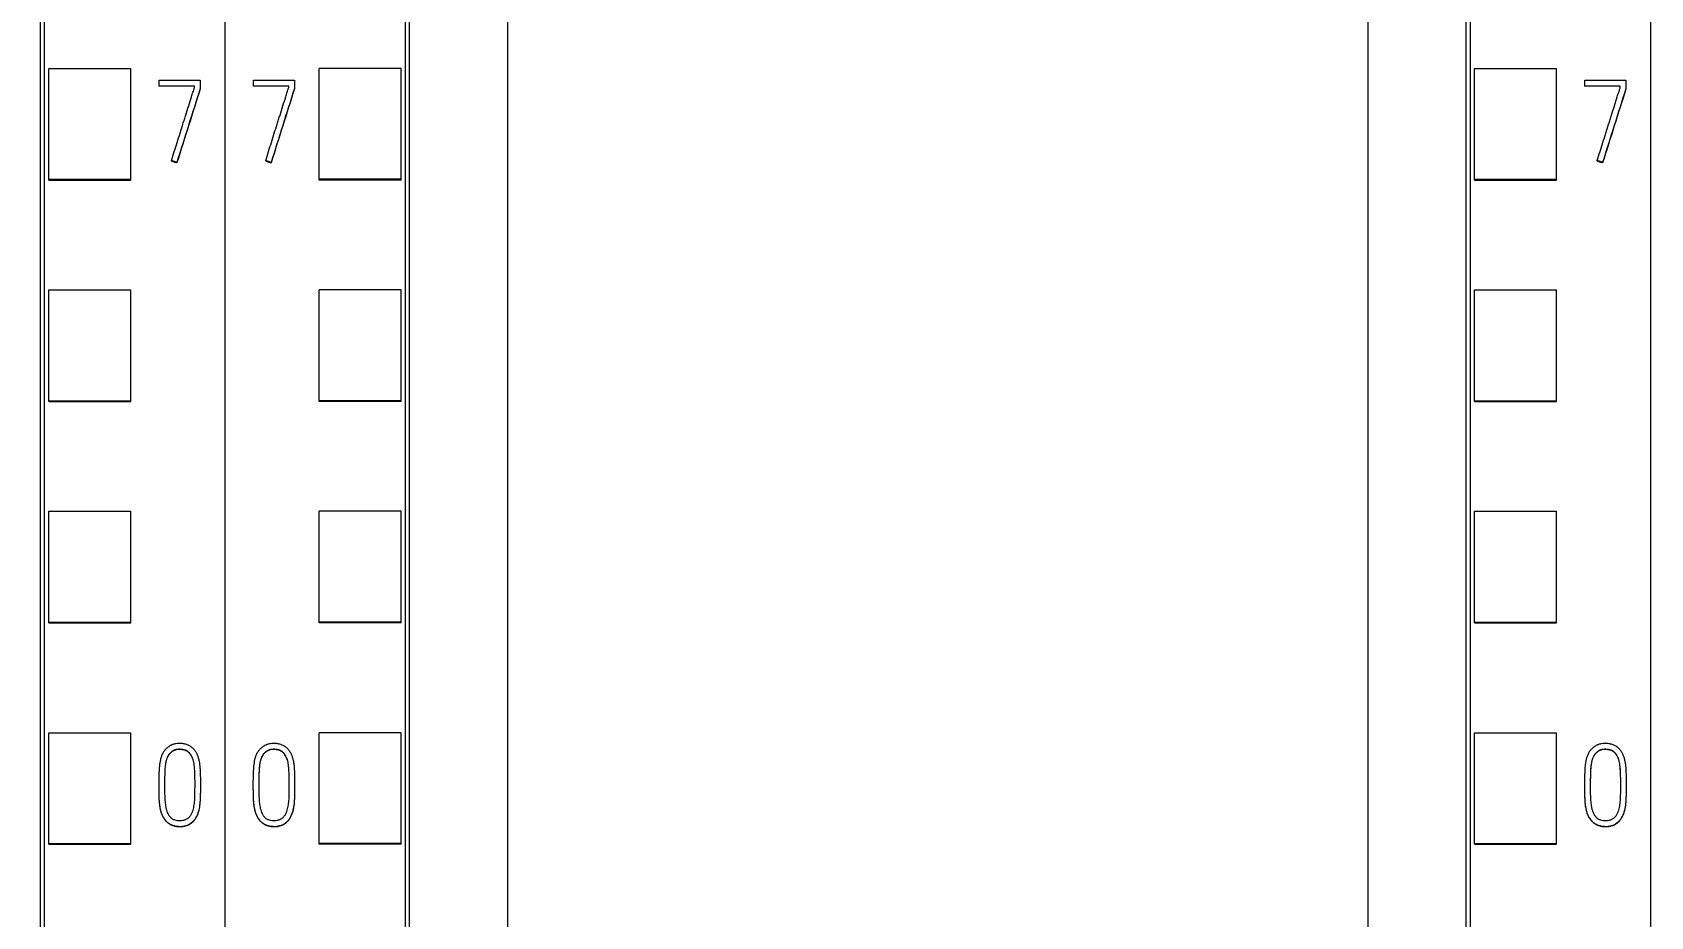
# Model space of a CAD drawing. Header units: millimetres. Extents: x 1359 to 3577, y 1333 to 3557.
# Drawn here: x 2606.47 to 2645.97, y 2979.14 to 3000.71 of the extents above; entities that cross this region are included whole.
import ezdxf

# ---------------------------------------------------------------- set-up
doc = ezdxf.new("R2010")
doc.units = ezdxf.units.MM
doc.layers.add('000-PI-Oprema', color=30, linetype='Continuous', lineweight=5)
doc.layers.add('002-PI-Kabelska kanalica', color=150, linetype='Continuous')
doc.styles.get("Standard").update_dxf_attribs({"font": 'arial.ttf'})
doc.dimstyles.new('ISO-25', dxfattribs={"dimtxt": 2.5, "dimasz": 2.5, "dimexe": 1.25, "dimexo": 0.625, "dimtad": 1, "dimtxsty": 'Standard', "dimcen": 2.5, "dimadec": 0, "dimazin": 0, "dimtfac": 1, "dimtmove": 0, "dimatfit": 3, "dimfxl": 1, "dimarcsym": 0})

# ---------------------------------------------------------------- blocks, each defined once
blk = doc.blocks.new('S7-1500 DI HF - 6ES7521-1BL00-0AB0')
at = {"layer": '000-PI-Oprema', "color": 0, "linetype": 'ByBlock', "lineweight": 0}
for p, q in [((0, 134.681), (0, 21.262)), ((34.8, 134.681), (34.8, 21.262)), ((4.4, 132.4), (4.4, 23.585)), ((30.4, 23.585), (30.4, 132.4)), ((2.3, 90.572), (2.3, 93.274)), ((4.3, 93.274), (2.3, 93.274)), ((4.3, 90.572), (4.3, 93.274)), ((30.5, 90.572), (30.5, 93.274)), ((30.5, 93.274), (32.5, 93.274)), ((32.5, 90.572), (32.5, 93.274)), ((0.698, 92.847), (0.698, 92.988)), ((0.698, 92.988), (1.697, 92.988)), ((0.698, 92.847), (0.698, 92.84)), ((1.558, 92.847), (0.698, 92.847)), ((1.558, 92.808), (1.558, 92.847)), ((1.697, 92.988), (1.697, 92.786)), ((33.198, 92.847), (33.198, 92.988)), ((33.198, 92.988), (34.197, 92.988)), ((33.198, 92.847), (33.198, 92.84)), ((34.058, 92.847), (33.198, 92.847)), ((34.058, 92.808), (34.058, 92.847)), ((34.197, 92.988), (34.197, 92.786)), ((1.697, 92.786), (1.697, 92.78)), ((34.197, 92.786), (34.197, 92.78)), ((0.995, 91.027), (0.995, 91.02)), ((1.128, 90.982), (1.128, 90.976)), ((33.495, 91.027), (33.495, 91.02)), ((33.628, 90.982), (33.628, 90.976)), ((2.3, 90.549), (2.3, 90.572)), ((4.3, 90.572), (2.3, 90.572)), ((4.3, 90.549), (2.3, 90.549)), ((4.3, 90.549), (4.3, 90.572)), ((30.5, 90.549), (30.5, 90.572)), ((30.5, 90.572), (32.5, 90.572)), ((30.5, 90.549), (32.5, 90.549)), ((32.5, 90.549), (32.5, 90.572)), ((2.3, 85.17), (2.3, 87.872)), ((4.3, 87.872), (2.3, 87.872)), ((4.3, 85.17), (4.3, 87.872)), ((30.5, 85.17), (30.5, 87.872)), ((30.5, 87.872), (32.5, 87.872)), ((32.5, 85.17), (32.5, 87.872)), ((2.3, 85.149), (2.3, 85.17)), ((4.3, 85.17), (2.3, 85.17)), ((4.3, 85.149), (2.3, 85.149)), ((4.3, 85.149), (4.3, 85.17)), ((30.5, 85.17), (32.5, 85.17)), ((30.5, 85.149), (30.5, 85.17)), ((30.5, 85.149), (32.5, 85.149)), ((32.5, 85.149), (32.5, 85.17)), ((2.3, 79.769), (2.3, 82.471)), ((4.3, 82.471), (2.3, 82.471)), ((4.3, 79.769), (4.3, 82.471)), ((30.5, 79.769), (30.5, 82.471)), ((30.5, 82.471), (32.5, 82.471)), ((32.5, 79.769), (32.5, 82.471)), ((2.3, 79.75), (2.3, 79.769)), ((4.3, 79.769), (2.3, 79.769)), ((4.3, 79.75), (2.3, 79.75)), ((4.3, 79.75), (4.3, 79.769)), ((30.5, 79.75), (30.5, 79.769)), ((30.5, 79.769), (32.5, 79.769)), ((30.5, 79.75), (32.5, 79.75)), ((32.5, 79.75), (32.5, 79.769)), ((2.3, 74.367), (2.3, 77.069)), ((4.3, 77.069), (2.3, 77.069)), ((4.3, 74.367), (4.3, 77.069)), ((30.5, 74.367), (30.5, 77.069)), ((30.5, 77.069), (32.5, 77.069)), ((32.5, 74.367), (32.5, 77.069)), ((0.685, 75.808), (0.685, 75.802)), ((1.709, 75.76), (1.709, 75.766)), ((33.185, 75.808), (33.185, 75.802)), ((34.209, 75.76), (34.209, 75.766)), ((2.3, 74.35), (2.3, 74.367)), ((4.3, 74.367), (2.3, 74.367)), ((4.3, 74.35), (2.3, 74.35)), ((4.3, 74.35), (4.3, 74.367)), ((30.5, 74.35), (30.5, 74.367)), ((30.5, 74.367), (32.5, 74.367)), ((30.5, 74.35), (32.5, 74.35)), ((32.5, 74.35), (32.5, 74.367))]:
    blk.add_line(p, q, dxfattribs=at)
at = {"layer": '000-PI-Oprema', "color": 18, "linetype": 'ByBlock', "lineweight": 0, "true_color": 0x000000}
for centre, major_axis, ratio, start_param, end_param in [((-3.234, 16.055), (311.804, 993.193), 0.017605, 1.49899, 1.500811), ((-3.259, 15.609), (312.699, 996.069), 0.017657, 1.498788, 1.500604), ((29.277, 16.238), (311.427, 991.982), 0.017584, 1.499074, 1.500898), ((29.169, 14.429), (315.104, 1003.798), 0.017791, 1.498249, 1.500051)]:
    blk.add_ellipse(centre, major_axis=major_axis, ratio=ratio, start_param=start_param, end_param=end_param, dxfattribs=at)
at = {"layer": '000-PI-Oprema', "color": 0, "linetype": 'ByBlock', "lineweight": 0}
for points, knots in [([(4.5, 132.586), (4.5, 129.542), (4.5, 119.972), (4.5, 105.802), (4.5, 91.235), (4.5, 77.025), (4.5, 62.731), (4.5, 47.245), (4.5, 34.605), (4.5, 26.64), (4.5, 23.299)], [0, 0, 0, 0, 0.083934, 0.263736, 0.389889, 0.484142, 0.653794, 0.78188, 0.908517, 1, 1, 1, 1]), ([(30.3, 23.299), (30.3, 26.64), (30.3, 34.605), (30.3, 47.245), (30.3, 62.731), (30.3, 77.025), (30.3, 91.235), (30.3, 105.802), (30.3, 119.972), (30.3, 129.542), (30.3, 132.586)], [0, 0, 0, 0, 0.091483, 0.21812, 0.346206, 0.515858, 0.610111, 0.736264, 0.916066, 1, 1, 1, 1]), ([(6.9, 129.52), (6.9, 127.497), (6.9, 118.948), (6.9, 105.802), (6.9, 91.235), (6.9, 77.025), (6.9, 62.731), (6.9, 47.245), (6.9, 34.486), (6.9, 25.605), (6.9, 21.348), (6.9, 20.55)], [0, 0, 0, 0, 0.055935, 0.236292, 0.362833, 0.457376, 0.627551, 0.756032, 0.883059, 0.978086, 1, 1, 1, 1]), ([(27.9, 129.52), (27.9, 127.497), (27.9, 118.948), (27.9, 105.802), (27.9, 91.235), (27.9, 77.025), (27.9, 62.731), (27.9, 47.245), (27.9, 34.486), (27.9, 25.605), (27.9, 21.348), (27.9, 20.55)], [0, 0, 0, 0, 0.055935, 0.236292, 0.362833, 0.457376, 0.627551, 0.756032, 0.883059, 0.978086, 1, 1, 1, 1]), ([(0.995, 91.027), (1.042, 91.175), (1.089, 91.324), (1.159, 91.546), (1.182, 91.621), (1.228, 91.769), (1.252, 91.843), (1.287, 91.955), (1.299, 91.992), (1.322, 92.066), (1.334, 92.103), (1.369, 92.215), (1.392, 92.289), (1.439, 92.437), (1.462, 92.512), (1.498, 92.623), (1.509, 92.66), (1.527, 92.716), (1.533, 92.734), (1.542, 92.762), (1.545, 92.771), (1.551, 92.79), (1.555, 92.799), (1.558, 92.808)], [0, 0, 0, 0, 0.25, 0.25, 0.375, 0.375, 0.5, 0.5, 0.5625, 0.5625, 0.625, 0.625, 0.75, 0.75, 0.875, 0.875, 0.9375, 0.9375, 0.96875, 0.96875, 0.984375, 0.984375, 1, 1, 1, 1]), ([(33.495, 91.027), (33.542, 91.175), (33.589, 91.324), (33.659, 91.546), (33.682, 91.621), (33.728, 91.769), (33.752, 91.843), (33.787, 91.955), (33.799, 91.992), (33.822, 92.066), (33.834, 92.103), (33.869, 92.215), (33.892, 92.289), (33.939, 92.437), (33.962, 92.512), (33.998, 92.623), (34.009, 92.66), (34.027, 92.716), (34.033, 92.734), (34.042, 92.762), (34.045, 92.771), (34.051, 92.79), (34.055, 92.799), (34.058, 92.808)], [0, 0, 0, 0, 0.25, 0.25, 0.375, 0.375, 0.5, 0.5, 0.5625, 0.5625, 0.625, 0.625, 0.75, 0.75, 0.875, 0.875, 0.9375, 0.9375, 0.96875, 0.96875, 0.984375, 0.984375, 1, 1, 1, 1]), ([(1.026, 76.779), (1.052, 76.789), (1.078, 76.796), (1.13, 76.805), (1.157, 76.808), (1.212, 76.809), (1.238, 76.807), (1.292, 76.8), (1.318, 76.794), (1.357, 76.783), (1.37, 76.778), (1.395, 76.769), (1.42, 76.758), (1.444, 76.746), (1.461, 76.735), (1.467, 76.732), (1.478, 76.724), (1.483, 76.72), (1.51, 76.7), (1.53, 76.681), (1.556, 76.651), (1.564, 76.64), (1.58, 76.619), (1.588, 76.607), (1.609, 76.573), (1.621, 76.549), (1.642, 76.5), (1.651, 76.475), (1.663, 76.436), (1.667, 76.423), (1.673, 76.397), (1.682, 76.358), (1.697, 76.266), (1.702, 76.187), (1.707, 76.081), (1.708, 76.028), (1.709, 75.922), (1.709, 75.869), (1.709, 75.763), (1.709, 75.657), (1.708, 75.551), (1.704, 75.446), (1.702, 75.393), (1.691, 75.287), (1.682, 75.235), (1.665, 75.17), (1.662, 75.157), (1.653, 75.131), (1.649, 75.118), (1.635, 75.08), (1.624, 75.056), (1.606, 75.019), (1.599, 75.008), (1.585, 74.984), (1.578, 74.973), (1.555, 74.94), (1.537, 74.92), (1.508, 74.892), (1.498, 74.883), (1.482, 74.871), (1.477, 74.867), (1.465, 74.859), (1.46, 74.855), (1.431, 74.837), (1.407, 74.826), (1.369, 74.811), (1.356, 74.807), (1.33, 74.8), (1.316, 74.796), (1.277, 74.789), (1.25, 74.786), (1.21, 74.784), (1.196, 74.784), (1.169, 74.785), (1.155, 74.786), (1.115, 74.79), (1.088, 74.795), (1.049, 74.806), (1.037, 74.81), (1.011, 74.819), (0.998, 74.824), (0.961, 74.841), (0.938, 74.855), (0.905, 74.878), (0.895, 74.887), (0.874, 74.905), (0.865, 74.915), (0.837, 74.945), (0.821, 74.966), (0.799, 75.001), (0.792, 75.012), (0.779, 75.036), (0.773, 75.048), (0.757, 75.085), (0.747, 75.11), (0.735, 75.149), (0.731, 75.162), (0.725, 75.188), (0.722, 75.201), (0.713, 75.241), (0.709, 75.267), (0.691, 75.4), (0.688, 75.507), (0.686, 75.668), (0.685, 75.721), (0.685, 75.828), (0.685, 75.882), (0.687, 75.989), (0.688, 76.042), (0.693, 76.149), (0.696, 76.202), (0.707, 76.308), (0.714, 76.361), (0.732, 76.44), (0.739, 76.466), (0.753, 76.504), (0.758, 76.517), (0.769, 76.542), (0.775, 76.555), (0.795, 76.591), (0.81, 76.614), (0.836, 76.646), (0.846, 76.656), (0.865, 76.676), (0.875, 76.686), (0.906, 76.713), (0.928, 76.729), (0.963, 76.75), (0.976, 76.757), (0.994, 76.766), (1.004, 76.77), (1.015, 76.775), (1.02, 76.777), (1.023, 76.778), (1.025, 76.779), (1.026, 76.779)], [0, 0, 0, 0, 0.015625, 0.015625, 0.03125, 0.03125, 0.046875, 0.046875, 0.0625, 0.0625, 0.070313, 0.070313, 0.078125, 0.085938, 0.085938, 0.089844, 0.089844, 0.09375, 0.09375, 0.109375, 0.109375, 0.117188, 0.117188, 0.125, 0.125, 0.140625, 0.140625, 0.15625, 0.15625, 0.164063, 0.164063, 0.171875, 0.1875, 0.21875, 0.21875, 0.25, 0.25, 0.28125, 0.28125, 0.3125, 0.34375, 0.34375, 0.375, 0.375, 0.40625, 0.40625, 0.414063, 0.414063, 0.421875, 0.421875, 0.4375, 0.4375, 0.445313, 0.445313, 0.453125, 0.453125, 0.46875, 0.46875, 0.476563, 0.476563, 0.480469, 0.480469, 0.484375, 0.484375, 0.5, 0.5, 0.507813, 0.507813, 0.515625, 0.515625, 0.53125, 0.53125, 0.539063, 0.539063, 0.546875, 0.546875, 0.5625, 0.5625, 0.570313, 0.570313, 0.578125, 0.578125, 0.59375, 0.59375, 0.601563, 0.601563, 0.609375, 0.609375, 0.625, 0.625, 0.632813, 0.632813, 0.640625, 0.640625, 0.65625, 0.65625, 0.664063, 0.664063, 0.671875, 0.671875, 0.6875, 0.6875, 0.75, 0.75, 0.78125, 0.78125, 0.8125, 0.8125, 0.84375, 0.84375, 0.875, 0.875, 0.90625, 0.90625, 0.921875, 0.921875, 0.929688, 0.929688, 0.9375, 0.9375, 0.953125, 0.953125, 0.960938, 0.960938, 0.96875, 0.96875, 0.984375, 0.984375, 0.992188, 0.992188, 0.996094, 0.998047, 0.999023, 0.999023, 1, 1, 1, 1]), ([(1.369, 76.626), (1.389, 76.615), (1.407, 76.602), (1.439, 76.571), (1.453, 76.553), (1.478, 76.516), (1.489, 76.496), (1.508, 76.456), (1.517, 76.435), (1.538, 76.371), (1.547, 76.328), (1.555, 76.262), (1.557, 76.239), (1.561, 76.195), (1.562, 76.172), (1.567, 76.061), (1.57, 75.971), (1.571, 75.793), (1.57, 75.703), (1.569, 75.569), (1.568, 75.502), (1.564, 75.435), (1.561, 75.391), (1.558, 75.368), (1.55, 75.302), (1.542, 75.258), (1.525, 75.193), (1.519, 75.172), (1.508, 75.14), (1.504, 75.13), (1.495, 75.109), (1.485, 75.089), (1.474, 75.07), (1.462, 75.051), (1.455, 75.041), (1.434, 75.015), (1.419, 74.999), (1.391, 74.979), (1.382, 74.973), (1.362, 74.962), (1.352, 74.957), (1.331, 74.948), (1.321, 74.945), (1.299, 74.938), (1.288, 74.935), (1.255, 74.929), (1.233, 74.926), (1.2, 74.925), (1.188, 74.925), (1.166, 74.926), (1.155, 74.927), (1.122, 74.932), (1.1, 74.937), (1.068, 74.947), (1.057, 74.951), (1.036, 74.96), (1.016, 74.97), (0.998, 74.983), (0.985, 74.993), (0.98, 74.997), (0.972, 75.005), (0.968, 75.009), (0.956, 75.021), (0.949, 75.029), (0.936, 75.047), (0.93, 75.057), (0.912, 75.086), (0.903, 75.106), (0.886, 75.147), (0.879, 75.169), (0.87, 75.201), (0.867, 75.212), (0.862, 75.233), (0.854, 75.266), (0.849, 75.299), (0.84, 75.364), (0.836, 75.408), (0.828, 75.54), (0.827, 75.628), (0.827, 75.761), (0.827, 75.805), (0.828, 75.893), (0.828, 76.025), (0.833, 76.157), (0.843, 76.267), (0.846, 76.289), (0.853, 76.333), (0.857, 76.355), (0.864, 76.387), (0.867, 76.397), (0.874, 76.419), (0.877, 76.429), (0.889, 76.46), (0.898, 76.48), (0.914, 76.508), (0.92, 76.518), (0.933, 76.536), (0.939, 76.545), (0.96, 76.571), (0.976, 76.586), (1.001, 76.607), (1.01, 76.614), (1.029, 76.626), (1.038, 76.632), (1.068, 76.646), (1.089, 76.653), (1.132, 76.662), (1.154, 76.664), (1.198, 76.665), (1.22, 76.664), (1.264, 76.659), (1.286, 76.656), (1.318, 76.648), (1.329, 76.644), (1.344, 76.638), (1.349, 76.636), (1.357, 76.633), (1.359, 76.632), (1.364, 76.629), (1.367, 76.628), (1.369, 76.626)], [0, 0, 0, 0, 0.015625, 0.015625, 0.03125, 0.03125, 0.046875, 0.046875, 0.0625, 0.0625, 0.09375, 0.09375, 0.109375, 0.109375, 0.125, 0.125, 0.1875, 0.1875, 0.25, 0.25, 0.28125, 0.296875, 0.296875, 0.3125, 0.3125, 0.34375, 0.34375, 0.359375, 0.359375, 0.367188, 0.367188, 0.375, 0.382813, 0.382813, 0.390625, 0.390625, 0.40625, 0.40625, 0.414063, 0.414063, 0.421875, 0.421875, 0.429688, 0.429688, 0.4375, 0.4375, 0.453125, 0.453125, 0.460938, 0.460938, 0.46875, 0.46875, 0.484375, 0.484375, 0.492188, 0.492188, 0.5, 0.507813, 0.507813, 0.511719, 0.511719, 0.515625, 0.515625, 0.523438, 0.523438, 0.53125, 0.53125, 0.546875, 0.546875, 0.5625, 0.5625, 0.570313, 0.570313, 0.578125, 0.59375, 0.59375, 0.625, 0.625, 0.6875, 0.6875, 0.71875, 0.71875, 0.75, 0.8125, 0.8125, 0.828125, 0.828125, 0.84375, 0.84375, 0.851563, 0.851563, 0.859375, 0.859375, 0.875, 0.875, 0.882813, 0.882813, 0.890625, 0.890625, 0.90625, 0.90625, 0.914063, 0.914063, 0.921875, 0.921875, 0.9375, 0.9375, 0.953125, 0.953125, 0.96875, 0.96875, 0.984375, 0.984375, 0.992187, 0.992187, 0.996094, 0.996094, 0.998047, 0.998047, 1, 1, 1, 1]), ([(1.369, 76.62), (1.349, 76.631), (1.328, 76.639), (1.296, 76.647), (1.285, 76.649), (1.263, 76.653), (1.252, 76.655), (1.219, 76.658), (1.196, 76.659), (1.152, 76.658), (1.13, 76.655), (1.097, 76.648), (1.086, 76.645), (1.065, 76.638), (1.054, 76.633), (1.034, 76.623), (1.025, 76.618), (1.006, 76.605), (0.997, 76.598), (0.98, 76.583), (0.972, 76.576), (0.956, 76.559), (0.949, 76.551), (0.928, 76.524), (0.916, 76.505), (0.9, 76.476), (0.895, 76.466), (0.886, 76.445), (0.882, 76.435), (0.87, 76.403), (0.864, 76.382), (0.85, 76.316), (0.844, 76.272), (0.836, 76.184), (0.833, 76.139), (0.83, 76.05), (0.829, 76.006), (0.828, 75.917), (0.827, 75.872), (0.827, 75.789), (0.827, 75.751), (0.827, 75.712)], [0, 0, 0, 0, 0.050692, 0.050692, 0.076038, 0.076038, 0.101384, 0.101384, 0.152076, 0.152076, 0.202768, 0.202768, 0.228114, 0.228114, 0.25346, 0.25346, 0.278806, 0.278806, 0.304152, 0.304152, 0.329498, 0.329498, 0.354844, 0.354844, 0.405536, 0.405536, 0.430882, 0.430882, 0.456228, 0.456228, 0.506919, 0.506919, 0.608303, 0.608303, 0.709687, 0.709687, 0.811071, 0.811071, 0.912455, 0.912455, 1, 1, 1, 1]), ([(33.526, 76.779), (33.552, 76.789), (33.578, 76.796), (33.63, 76.805), (33.657, 76.808), (33.712, 76.809), (33.738, 76.807), (33.792, 76.8), (33.818, 76.794), (33.857, 76.783), (33.87, 76.778), (33.895, 76.769), (33.92, 76.758), (33.944, 76.746), (33.961, 76.735), (33.967, 76.732), (33.978, 76.724), (33.983, 76.72), (34.01, 76.7), (34.03, 76.681), (34.056, 76.651), (34.064, 76.64), (34.08, 76.619), (34.088, 76.607), (34.109, 76.573), (34.121, 76.549), (34.142, 76.5), (34.151, 76.475), (34.163, 76.436), (34.167, 76.423), (34.173, 76.397), (34.182, 76.358), (34.197, 76.266), (34.202, 76.187), (34.207, 76.081), (34.208, 76.028), (34.209, 75.922), (34.209, 75.869), (34.209, 75.763), (34.209, 75.657), (34.208, 75.551), (34.204, 75.446), (34.202, 75.393), (34.191, 75.287), (34.182, 75.235), (34.165, 75.17), (34.162, 75.157), (34.153, 75.131), (34.149, 75.118), (34.135, 75.08), (34.124, 75.056), (34.106, 75.019), (34.099, 75.008), (34.085, 74.984), (34.078, 74.973), (34.055, 74.94), (34.037, 74.92), (34.008, 74.892), (33.998, 74.883), (33.982, 74.871), (33.977, 74.867), (33.965, 74.859), (33.96, 74.855), (33.931, 74.837), (33.907, 74.826), (33.869, 74.811), (33.856, 74.807), (33.83, 74.8), (33.816, 74.796), (33.777, 74.789), (33.75, 74.786), (33.71, 74.784), (33.696, 74.784), (33.669, 74.785), (33.655, 74.786), (33.615, 74.79), (33.588, 74.795), (33.549, 74.806), (33.537, 74.81), (33.511, 74.819), (33.498, 74.824), (33.461, 74.841), (33.438, 74.855), (33.405, 74.878), (33.395, 74.887), (33.374, 74.905), (33.365, 74.915), (33.337, 74.945), (33.321, 74.966), (33.299, 75.001), (33.292, 75.012), (33.279, 75.036), (33.273, 75.048), (33.257, 75.085), (33.247, 75.11), (33.235, 75.149), (33.231, 75.162), (33.225, 75.188), (33.222, 75.201), (33.213, 75.241), (33.209, 75.267), (33.191, 75.4), (33.188, 75.507), (33.186, 75.668), (33.185, 75.721), (33.185, 75.828), (33.185, 75.882), (33.187, 75.989), (33.188, 76.042), (33.193, 76.149), (33.196, 76.202), (33.207, 76.308), (33.214, 76.361), (33.232, 76.44), (33.239, 76.466), (33.253, 76.504), (33.258, 76.517), (33.269, 76.542), (33.275, 76.555), (33.295, 76.591), (33.31, 76.614), (33.336, 76.646), (33.346, 76.656), (33.365, 76.676), (33.375, 76.686), (33.406, 76.713), (33.428, 76.729), (33.463, 76.75), (33.476, 76.757), (33.494, 76.766), (33.504, 76.77), (33.515, 76.775), (33.52, 76.777), (33.523, 76.778), (33.525, 76.779), (33.526, 76.779)], [0, 0, 0, 0, 0.015625, 0.015625, 0.03125, 0.03125, 0.046875, 0.046875, 0.0625, 0.0625, 0.070312, 0.070312, 0.078125, 0.085937, 0.085937, 0.089844, 0.089844, 0.09375, 0.09375, 0.109375, 0.109375, 0.117187, 0.117187, 0.125, 0.125, 0.140625, 0.140625, 0.15625, 0.15625, 0.164062, 0.164062, 0.171875, 0.1875, 0.21875, 0.21875, 0.25, 0.25, 0.28125, 0.28125, 0.3125, 0.34375, 0.34375, 0.375, 0.375, 0.40625, 0.40625, 0.414062, 0.414062, 0.421875, 0.421875, 0.4375, 0.4375, 0.445312, 0.445312, 0.453125, 0.453125, 0.46875, 0.46875, 0.476562, 0.476562, 0.480469, 0.480469, 0.484375, 0.484375, 0.5, 0.5, 0.507812, 0.507812, 0.515625, 0.515625, 0.53125, 0.53125, 0.539062, 0.539062, 0.546875, 0.546875, 0.5625, 0.5625, 0.570312, 0.570312, 0.578125, 0.578125, 0.59375, 0.59375, 0.601562, 0.601562, 0.609375, 0.609375, 0.625, 0.625, 0.632812, 0.632812, 0.640625, 0.640625, 0.65625, 0.65625, 0.664062, 0.664062, 0.671875, 0.671875, 0.6875, 0.6875, 0.75, 0.75, 0.78125, 0.78125, 0.8125, 0.8125, 0.84375, 0.84375, 0.875, 0.875, 0.90625, 0.90625, 0.921875, 0.921875, 0.929687, 0.929687, 0.9375, 0.9375, 0.953125, 0.953125, 0.960937, 0.960937, 0.96875, 0.96875, 0.984375, 0.984375, 0.992187, 0.992187, 0.996094, 0.998047, 0.999023, 0.999023, 1, 1, 1, 1]), ([(33.869, 76.626), (33.889, 76.615), (33.907, 76.602), (33.939, 76.571), (33.953, 76.553), (33.978, 76.516), (33.989, 76.496), (34.008, 76.456), (34.017, 76.435), (34.038, 76.371), (34.047, 76.328), (34.055, 76.262), (34.057, 76.239), (34.061, 76.195), (34.062, 76.172), (34.067, 76.061), (34.07, 75.971), (34.071, 75.793), (34.07, 75.703), (34.069, 75.569), (34.068, 75.502), (34.064, 75.435), (34.061, 75.391), (34.058, 75.368), (34.05, 75.302), (34.042, 75.258), (34.025, 75.193), (34.019, 75.172), (34.008, 75.14), (34.004, 75.13), (33.995, 75.109), (33.985, 75.089), (33.974, 75.07), (33.962, 75.051), (33.955, 75.041), (33.934, 75.015), (33.919, 74.999), (33.891, 74.979), (33.882, 74.973), (33.862, 74.962), (33.852, 74.957), (33.831, 74.948), (33.821, 74.945), (33.799, 74.938), (33.788, 74.935), (33.755, 74.929), (33.733, 74.926), (33.7, 74.925), (33.688, 74.925), (33.666, 74.926), (33.655, 74.927), (33.622, 74.932), (33.6, 74.937), (33.568, 74.947), (33.557, 74.951), (33.536, 74.96), (33.516, 74.97), (33.498, 74.983), (33.485, 74.993), (33.48, 74.997), (33.472, 75.005), (33.468, 75.009), (33.456, 75.021), (33.449, 75.029), (33.436, 75.047), (33.43, 75.057), (33.412, 75.086), (33.403, 75.106), (33.386, 75.147), (33.379, 75.169), (33.37, 75.201), (33.367, 75.212), (33.362, 75.233), (33.354, 75.266), (33.349, 75.299), (33.34, 75.364), (33.336, 75.408), (33.328, 75.54), (33.327, 75.628), (33.327, 75.761), (33.327, 75.805), (33.328, 75.893), (33.328, 76.025), (33.333, 76.157), (33.343, 76.267), (33.346, 76.289), (33.353, 76.333), (33.357, 76.355), (33.364, 76.387), (33.367, 76.397), (33.374, 76.419), (33.377, 76.429), (33.389, 76.46), (33.398, 76.48), (33.414, 76.508), (33.42, 76.518), (33.433, 76.536), (33.439, 76.545), (33.46, 76.571), (33.476, 76.586), (33.501, 76.607), (33.51, 76.614), (33.529, 76.626), (33.538, 76.632), (33.568, 76.646), (33.589, 76.653), (33.632, 76.662), (33.654, 76.664), (33.698, 76.665), (33.72, 76.664), (33.764, 76.659), (33.786, 76.656), (33.818, 76.648), (33.829, 76.644), (33.844, 76.638), (33.849, 76.636), (33.857, 76.633), (33.859, 76.632), (33.864, 76.629), (33.867, 76.628), (33.869, 76.626)], [0, 0, 0, 0, 0.015625, 0.015625, 0.03125, 0.03125, 0.046875, 0.046875, 0.0625, 0.0625, 0.09375, 0.09375, 0.109375, 0.109375, 0.125, 0.125, 0.1875, 0.1875, 0.25, 0.25, 0.28125, 0.296875, 0.296875, 0.3125, 0.3125, 0.34375, 0.34375, 0.359375, 0.359375, 0.367187, 0.367187, 0.375, 0.382812, 0.382812, 0.390625, 0.390625, 0.40625, 0.40625, 0.414062, 0.414062, 0.421875, 0.421875, 0.429687, 0.429687, 0.4375, 0.4375, 0.453125, 0.453125, 0.460937, 0.460937, 0.46875, 0.46875, 0.484375, 0.484375, 0.492187, 0.492187, 0.5, 0.507812, 0.507812, 0.511719, 0.511719, 0.515625, 0.515625, 0.523437, 0.523437, 0.53125, 0.53125, 0.546875, 0.546875, 0.5625, 0.5625, 0.570312, 0.570312, 0.578125, 0.59375, 0.59375, 0.625, 0.625, 0.6875, 0.6875, 0.71875, 0.71875, 0.75, 0.8125, 0.8125, 0.828125, 0.828125, 0.84375, 0.84375, 0.851562, 0.851562, 0.859375, 0.859375, 0.875, 0.875, 0.882812, 0.882812, 0.890625, 0.890625, 0.90625, 0.90625, 0.914062, 0.914062, 0.921875, 0.921875, 0.9375, 0.9375, 0.953125, 0.953125, 0.96875, 0.96875, 0.984375, 0.984375, 0.992188, 0.992188, 0.996094, 0.996094, 0.998047, 0.998047, 1, 1, 1, 1]), ([(33.869, 76.62), (33.849, 76.631), (33.828, 76.639), (33.796, 76.647), (33.785, 76.649), (33.763, 76.653), (33.752, 76.655), (33.719, 76.658), (33.696, 76.659), (33.652, 76.658), (33.63, 76.655), (33.597, 76.648), (33.586, 76.645), (33.565, 76.638), (33.554, 76.633), (33.534, 76.623), (33.525, 76.618), (33.506, 76.605), (33.497, 76.598), (33.48, 76.583), (33.472, 76.576), (33.456, 76.559), (33.449, 76.551), (33.428, 76.524), (33.416, 76.505), (33.4, 76.476), (33.395, 76.466), (33.386, 76.445), (33.382, 76.435), (33.37, 76.403), (33.364, 76.382), (33.35, 76.316), (33.344, 76.272), (33.336, 76.184), (33.333, 76.139), (33.33, 76.05), (33.329, 76.006), (33.328, 75.917), (33.327, 75.872), (33.327, 75.789), (33.327, 75.751), (33.327, 75.712)], [0, 0, 0, 0, 0.050692, 0.050692, 0.076038, 0.076038, 0.101384, 0.101384, 0.152076, 0.152076, 0.202768, 0.202768, 0.228114, 0.228114, 0.25346, 0.25346, 0.278806, 0.278806, 0.304152, 0.304152, 0.329498, 0.329498, 0.354844, 0.354844, 0.405536, 0.405536, 0.430882, 0.430882, 0.456228, 0.456228, 0.506919, 0.506919, 0.608303, 0.608303, 0.709687, 0.709687, 0.811071, 0.811071, 0.912455, 0.912455, 1, 1, 1, 1]), ([(1.571, 75.808), (1.571, 75.834), (1.571, 75.86), (1.57, 75.974), (1.567, 76.062), (1.56, 76.194), (1.558, 76.238), (1.546, 76.325), (1.537, 76.368), (1.52, 76.42), (1.516, 76.431), (1.507, 76.451), (1.503, 76.462), (1.488, 76.492), (1.478, 76.511), (1.459, 76.538), (1.452, 76.547), (1.438, 76.565), (1.423, 76.581), (1.406, 76.595), (1.393, 76.605), (1.388, 76.609), (1.379, 76.615), (1.374, 76.617), (1.369, 76.62)], [0, 0, 0, 0, 0.088977, 0.088977, 0.392651, 0.392651, 0.544488, 0.544488, 0.696326, 0.696326, 0.734285, 0.734285, 0.772244, 0.772244, 0.848163, 0.848163, 0.886122, 0.886122, 0.924081, 0.962041, 0.962041, 0.98102, 0.98102, 1, 1, 1, 1]), ([(34.071, 75.808), (34.071, 75.834), (34.071, 75.86), (34.07, 75.974), (34.067, 76.062), (34.06, 76.194), (34.058, 76.238), (34.046, 76.325), (34.037, 76.368), (34.02, 76.42), (34.016, 76.431), (34.007, 76.451), (34.003, 76.462), (33.988, 76.492), (33.978, 76.511), (33.959, 76.538), (33.952, 76.547), (33.938, 76.565), (33.923, 76.581), (33.906, 76.595), (33.893, 76.605), (33.888, 76.609), (33.879, 76.615), (33.874, 76.617), (33.869, 76.62)], [0, 0, 0, 0, 0.088977, 0.088977, 0.392651, 0.392651, 0.544488, 0.544488, 0.696326, 0.696326, 0.734285, 0.734285, 0.772244, 0.772244, 0.848163, 0.848163, 0.886122, 0.886122, 0.924081, 0.962041, 0.962041, 0.98102, 0.98102, 1, 1, 1, 1]), ([(0.685, 75.802), (0.685, 75.738), (0.686, 75.674), (0.687, 75.557), (0.688, 75.503), (0.692, 75.422), (0.694, 75.395), (0.699, 75.342), (0.702, 75.315), (0.712, 75.235), (0.723, 75.182), (0.743, 75.118), (0.747, 75.105), (0.757, 75.08), (0.762, 75.067), (0.778, 75.031), (0.791, 75.007), (0.813, 74.973), (0.82, 74.962), (0.837, 74.941), (0.845, 74.93), (0.872, 74.9), (0.892, 74.882), (0.925, 74.858), (0.936, 74.851), (0.959, 74.837), (0.971, 74.83), (1.008, 74.813), (1.033, 74.804), (1.073, 74.793), (1.086, 74.79), (1.112, 74.785), (1.126, 74.783), (1.166, 74.779), (1.193, 74.777), (1.234, 74.779), (1.247, 74.78), (1.274, 74.783), (1.287, 74.785), (1.327, 74.792), (1.352, 74.799), (1.39, 74.813), (1.403, 74.818), (1.428, 74.83), (1.439, 74.837), (1.474, 74.857), (1.496, 74.874), (1.535, 74.911), (1.553, 74.932), (1.576, 74.965), (1.584, 74.976), (1.598, 74.999), (1.605, 75.011), (1.623, 75.047), (1.634, 75.071), (1.653, 75.122), (1.661, 75.147), (1.675, 75.199), (1.681, 75.226), (1.69, 75.279), (1.701, 75.358), (1.704, 75.438), (1.708, 75.545), (1.709, 75.634), (1.709, 75.724), (1.709, 75.76)], [0, 0, 0, 0, 0.074801, 0.074801, 0.137845, 0.137845, 0.169367, 0.169367, 0.200889, 0.200889, 0.263933, 0.263933, 0.279694, 0.279694, 0.295455, 0.295455, 0.326976, 0.326976, 0.342737, 0.342737, 0.358498, 0.358498, 0.39002, 0.39002, 0.405781, 0.405781, 0.421542, 0.421542, 0.453064, 0.453064, 0.468825, 0.468825, 0.484586, 0.484586, 0.516108, 0.516108, 0.531869, 0.531869, 0.54763, 0.54763, 0.579151, 0.579151, 0.594912, 0.594912, 0.610673, 0.610673, 0.642195, 0.642195, 0.673717, 0.673717, 0.689478, 0.689478, 0.705239, 0.705239, 0.736761, 0.736761, 0.768283, 0.768283, 0.799805, 0.799805, 0.831326, 0.89437, 0.89437, 0.957414, 1, 1, 1, 1]), ([(33.185, 75.802), (33.185, 75.738), (33.186, 75.674), (33.187, 75.557), (33.188, 75.503), (33.192, 75.422), (33.194, 75.395), (33.199, 75.342), (33.202, 75.315), (33.212, 75.235), (33.223, 75.182), (33.243, 75.118), (33.247, 75.105), (33.257, 75.08), (33.262, 75.067), (33.278, 75.031), (33.291, 75.007), (33.313, 74.973), (33.32, 74.962), (33.337, 74.941), (33.345, 74.93), (33.372, 74.9), (33.392, 74.882), (33.425, 74.858), (33.436, 74.851), (33.459, 74.837), (33.471, 74.83), (33.508, 74.813), (33.533, 74.804), (33.573, 74.793), (33.586, 74.79), (33.612, 74.785), (33.626, 74.783), (33.666, 74.779), (33.693, 74.777), (33.734, 74.779), (33.747, 74.78), (33.774, 74.783), (33.787, 74.785), (33.827, 74.792), (33.852, 74.799), (33.89, 74.813), (33.903, 74.818), (33.928, 74.83), (33.939, 74.837), (33.974, 74.857), (33.996, 74.874), (34.035, 74.911), (34.053, 74.932), (34.076, 74.965), (34.084, 74.976), (34.098, 74.999), (34.105, 75.011), (34.123, 75.047), (34.134, 75.071), (34.153, 75.122), (34.161, 75.147), (34.175, 75.199), (34.181, 75.226), (34.19, 75.279), (34.201, 75.358), (34.204, 75.438), (34.208, 75.545), (34.209, 75.634), (34.209, 75.724), (34.209, 75.76)], [0, 0, 0, 0, 0.074801, 0.074801, 0.137845, 0.137845, 0.169367, 0.169367, 0.200889, 0.200889, 0.263933, 0.263933, 0.279694, 0.279694, 0.295455, 0.295455, 0.326976, 0.326976, 0.342737, 0.342737, 0.358498, 0.358498, 0.39002, 0.39002, 0.405781, 0.405781, 0.421542, 0.421542, 0.453064, 0.453064, 0.468825, 0.468825, 0.484586, 0.484586, 0.516108, 0.516108, 0.531869, 0.531869, 0.54763, 0.54763, 0.579151, 0.579151, 0.594912, 0.594912, 0.610673, 0.610673, 0.642195, 0.642195, 0.673717, 0.673717, 0.689478, 0.689478, 0.705239, 0.705239, 0.736761, 0.736761, 0.768283, 0.768283, 0.799805, 0.799805, 0.831326, 0.89437, 0.89437, 0.957414, 1, 1, 1, 1])]:
    blk.add_open_spline(points, degree=3, knots=knots, dxfattribs=at)
for points, weights in [([(1.128, 90.982), (1.062, 91.004), (0.995, 91.027)], [0.50000090382, 0.49999909618, 0.50000090382]), ([(0.995, 91.02), (1.062, 90.998), (1.128, 90.976)], [0.500000438463, 0.499999561537, 0.500000438463]), ([(33.628, 90.982), (33.562, 91.004), (33.495, 91.027)], [0.500000129147, 0.499999870853, 0.500000129147]), ([(33.495, 91.02), (33.562, 90.998), (33.628, 90.976)], [0.499999551767, 0.500000448233, 0.499999551767])]:
    blk.add_rational_spline(points, weights, degree=2, dxfattribs=at)
blk = doc.blocks.new('*D109')
at = {"color": 0, "lineweight": -2, "transparency": 16777216}
for p, q in [((2541.571, 2980.678), (2541.571, 3096.864)), ((2889.571, 2980.678), (2889.571, 3096.864)), ((2544.071, 3095.614), (2887.071, 3095.614))]:
    blk.add_line(p, q, dxfattribs=at)
at = {"color": 0, "transparency": 16777216}
for points in [[(2544.071, 3096.031), (2544.071, 3095.197), (2541.571, 3095.614)], [(2887.071, 3096.031), (2887.071, 3095.197), (2889.571, 3095.614)]]:
    blk.add_solid(points, dxfattribs=at)
at = {"layer": 'Defpoints', "color": 0, "transparency": 16777216}
for p in [(2889.571, 3095.614), (2541.571, 2980.053), (2889.571, 2980.053)]:
    blk.add_point(p, dxfattribs=at)
at = {"color": 0, "transparency": 16777216, "insert": (2715.571, 3097.516), "char_height": 2.5, "attachment_point": 5}
blk.add_mtext('348', dxfattribs=at)

msp = doc.modelspace()

# ---------------------------------------------------------------- block references
at = {"layer": '002-PI-Kabelska kanalica', "color": 0, "linetype": 'ByBlock', "lineweight": 0}
for p in [(2576.371, 2906.556), (2611.171, 2906.556), (2645.971, 2906.556)]:
    msp.add_blockref('S7-1500 DI HF - 6ES7521-1BL00-0AB0', p, dxfattribs=at)

# ---------------------------------------------------------------- dimensions: what is measured, and where the dimension line sits
dim = msp.add_linear_dim(base=(2889.571, 3095.614), p1=(2541.571, 2980.053), p2=(2889.571, 2980.053), dimstyle='ISO-25')
dim.commit()
dim.dimension.update_dxf_attribs({"geometry": '*D109', "text_midpoint": (2715.571, 3097.516)})

doc.saveas('drawing.dxf')
